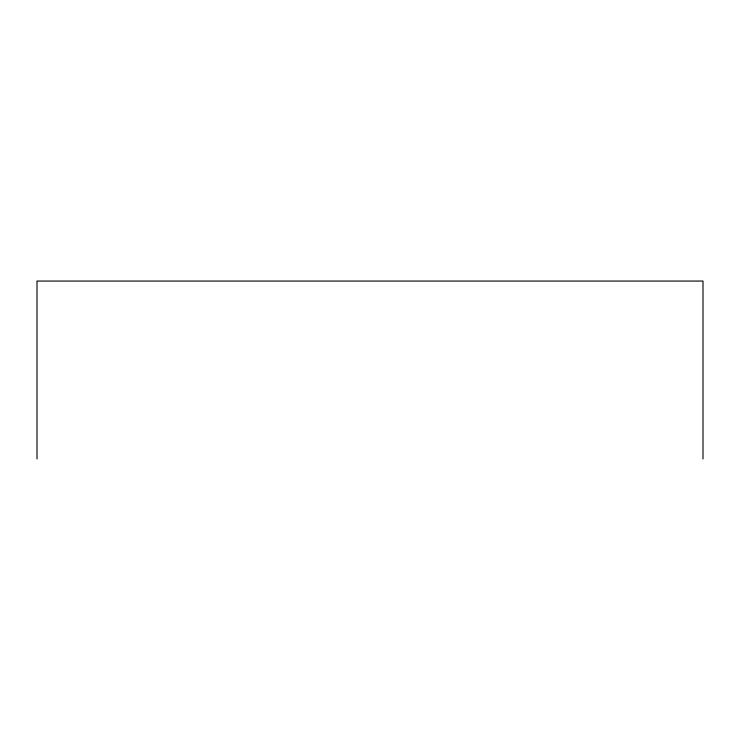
<?xml version="1.0" encoding="UTF-8"?>
<svg xmlns="http://www.w3.org/2000/svg" width="740" height="740" viewBox="0 0 740 740"><rect width="100%" height="100%" fill="white"/><g stroke="black" fill="none" stroke-linecap="round" stroke-linejoin="round"><path stroke-width="1.11" d="M703 458.939L703 281.061L37 281.061L37 458.939"/></g></svg>
